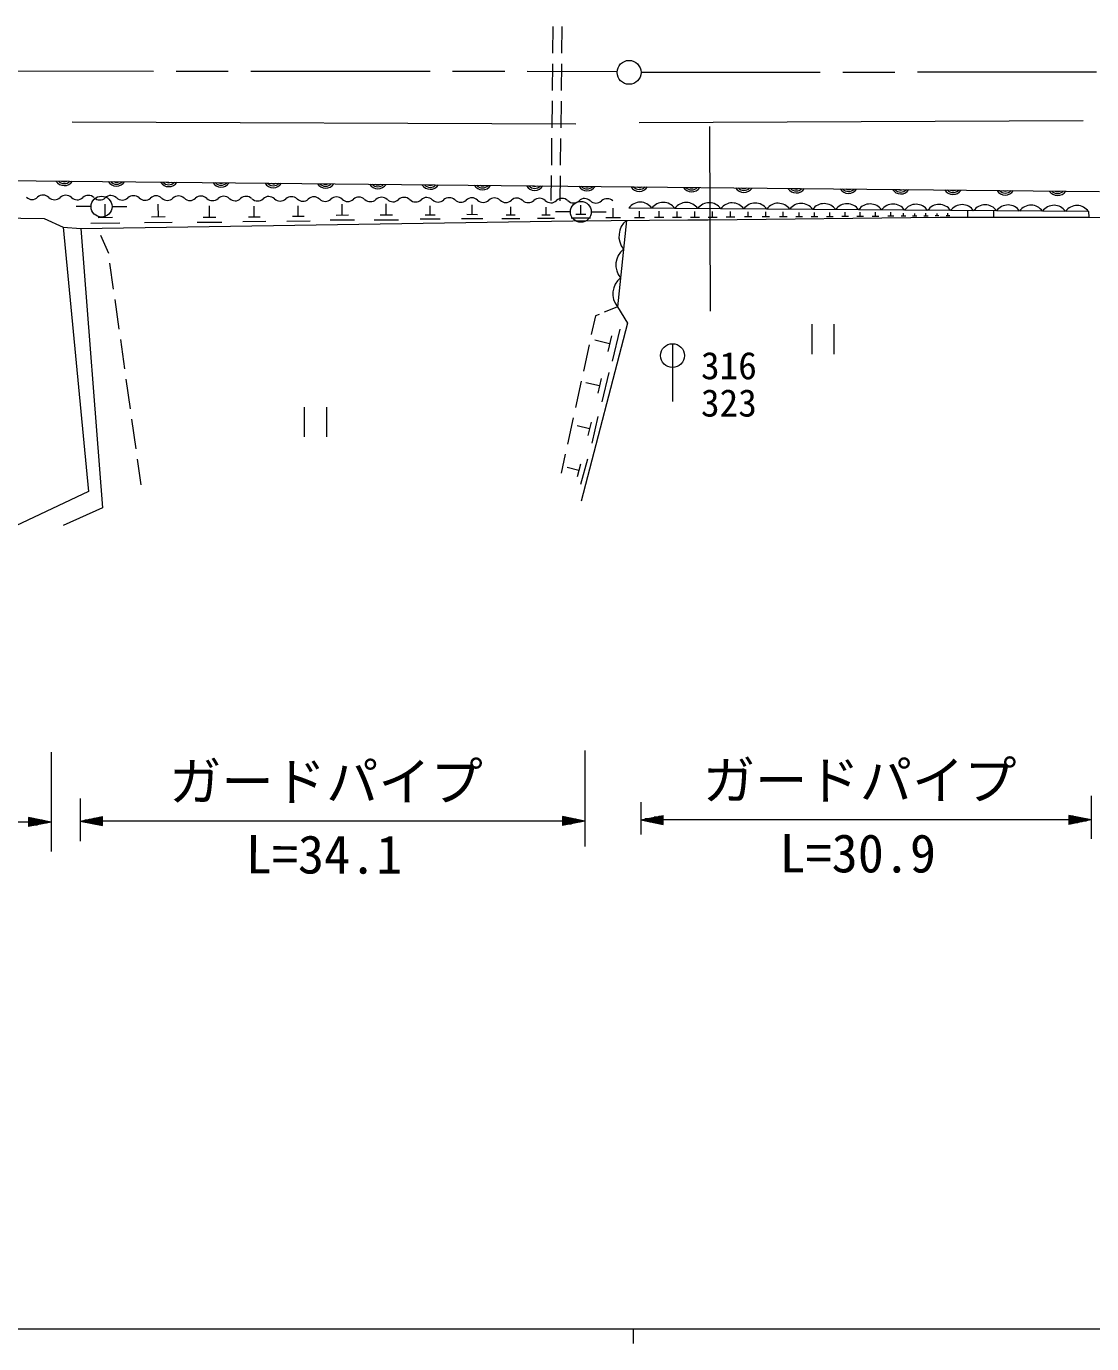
# Model space of a CAD drawing. Units: millimetres, scale not verified. Extents: x 40000 to 680000, y 20000 to 380000.
# Drawn here: x 227392 to 298700, y 204000 to 292240 of the extents above; entities that cross this region are included whole.
import ezdxf
from ezdxf.enums import TextEntityAlignment as Align

# ---------------------------------------------------------------- set-up
doc = ezdxf.new("R2010")
doc.units = ezdxf.units.MM
doc.header["$LTSCALE"] = 1000
doc.linetypes.add('CHAIN', pattern=[18.5, 12, -1.5, 3.5, -1.5])
for name, color, linetype, lineweight in [('M-BGD', 7, 'Continuous', 13), ('M-BMK', 2, 'CHAIN', 13), ('M-BMK-SRVR', 3, 'Continuous', 13), ('M-STR-HTXT', 7, 'Continuous', 13), ('M-STR-STRD', 7, 'Continuous', 13), ('M-TTL-BAND', 7, 'Continuous', 13)]:
    doc.layers.add(name, color=color, linetype=linetype, lineweight=lineweight)
doc.styles.add('ＭＳ ゴシック', font='')
doc.styles.get('ＭＳ ゴシック').set_extended_font_data('MS Gothic')

msp = doc.modelspace()

# ---------------------------------------------------------------- linework, layer by layer
at = {"layer": 'M-BGD'}
for p, q in [((262642, 292240), (262621, 290440)), ((263244, 292235), (263223, 290436)), ((262612, 289740), (262591, 287940)), ((263215, 289736), (263194, 287936)), ((262583, 287240), (262562, 285440)), ((263186, 287236), (263164, 285436)), ((262554, 284740), (262533, 282940)), ((263156, 284736), (263135, 282936)), ((225821, 281911), (299220, 281177)), ((262524, 282240), (262505, 280566)), ((263127, 282236), (263107, 280562)), ((231724, 280164), (230724, 280164)), ((232673, 279428), (232665, 280325)), ((233124, 280164), (234124, 280164)), ((236226, 279466), (236218, 280327)), ((239648, 279436), (239641, 280216)), ((242649, 279462), (242642, 280190)), ((245595, 279497), (245588, 280225)), ((248541, 279579), (248533, 280338)), ((251486, 279585), (251479, 280343)), ((254428, 279591), (254429, 280219)), ((257235, 279626), (257237, 280291)), ((259816, 279592), (259817, 280155)), ((262176, 279598), (262177, 280135)), ((263809, 279813), (262809, 279813)), ((264508, 279646), (264510, 280255)), ((265209, 279813), (266209, 279813)), ((266674, 279405), (266675, 280051)), ((298492, 279833), (267720, 280067)), ((268442, 279420), (268442, 279866)), ((269751, 279427), (269752, 279851)), ((270954, 279433), (270955, 279836)), ((272142, 279440), (272143, 279842)), ((273329, 279446), (273330, 279848)), ((274517, 279452), (274518, 279840)), ((275707, 279480), (275707, 279818)), ((276893, 279481), (276894, 279816)), ((278059, 279482), (278059, 279817)), ((279129, 279483), (279129, 279775)), ((280154, 279484), (280155, 279776)), ((281180, 279486), (281180, 279778)), ((282205, 279499), (282206, 279791)), ((283204, 279495), (283205, 279787)), ((284230, 279509), (284230, 279801)), ((285255, 279523), (285256, 279795)), ((286108, 279524), (286108, 279728)), ((287607, 279533), (287607, 279726)), ((289077, 279558), (289078, 279725)), ((290400, 279895), (290400, 279457)), ((292120, 279881), (292120, 279457)), ((298492, 279833), (298519, 279457)), ((198148, 279676), (228589, 279373)), ((228589, 279373), (229854, 278779)), ((231039, 278695), (263975, 279203)), ((233638, 279052), (231716, 279035)), ((233154, 279432), (232193, 279424)), ((237151, 279105), (235307, 279089)), ((236687, 279470), (235765, 279462)), ((240486, 279109), (238815, 279095)), ((240066, 279440), (239230, 279433)), ((243432, 279157), (241872, 279144)), ((243039, 279466), (242259, 279459)), ((246378, 279191), (244818, 279178)), ((245985, 279500), (245205, 279493)), ((249357, 279260), (247729, 279246)), ((248947, 279582), (248134, 279575)), ((252301, 279267), (250677, 279253)), ((251892, 279589), (251080, 279582)), ((255100, 279320), (253755, 279324)), ((254765, 279590), (254092, 279592)), ((257947, 279339), (256522, 279343)), ((257592, 279625), (256879, 279627)), ((260418, 279349), (259211, 279352)), ((260117, 279591), (259514, 279593)), ((262751, 279366), (261600, 279369)), ((262464, 279597), (261889, 279599)), ((265160, 279383), (263855, 279387)), ((263975, 279203), (271679, 279287)), ((264835, 279645), (264182, 279647)), ((267158, 279403), (266189, 279406)), ((267561, 279242), (266955, 273462)), ((268777, 279419), (268106, 279420)), ((270069, 279426), (269434, 279428)), ((271256, 279433), (270652, 279434)), ((271679, 279287), (273034, 279287)), ((272444, 279439), (271840, 279440)), ((273632, 279445), (273027, 279446)), ((273034, 279287), (288528, 279457)), ((274808, 279451), (274226, 279453)), ((275960, 279479), (275453, 279481)), ((277145, 279481), (276642, 279482)), ((278310, 279481), (277807, 279482)), ((279348, 279482), (278910, 279484)), ((280373, 279484), (279935, 279485)), ((281399, 279485), (280961, 279486)), ((282424, 279499), (281986, 279500)), ((283423, 279494), (282985, 279495)), ((284449, 279508), (284011, 279509)), ((285460, 279522), (285051, 279523)), ((286261, 279523), (285954, 279524)), ((287006, 279521), (286718, 279521)), ((286862, 279521), (286862, 279713)), ((287751, 279533), (287462, 279534)), ((288477, 279545), (288227, 279546)), ((288352, 279546), (288352, 279712)), ((288528, 279457), (290306, 279457)), ((289202, 279558), (288952, 279558)), ((290306, 279457), (291999, 279457)), ((291999, 279457), (298519, 279457)), ((298519, 279457), (299923, 279425)), ((229854, 278779), (231039, 278695)), ((229854, 278779), (231547, 261084)), ((231039, 278695), (232479, 259983)), ((232363, 278255), (232881, 277043)), ((232965, 276371), (233209, 274639)), ((233307, 273946), (233586, 271966)), ((265483, 272847), (265210, 271590)), ((265725, 272947), (265483, 272847)), ((266911, 273436), (266074, 273091)), ((266955, 273462), (267628, 272367)), ((267628, 272367), (264530, 260440)), ((267111, 271952), (266614, 269816)), ((279976, 272282), (279976, 270282)), ((281476, 270282), (281476, 272282)), ((233684, 271272), (233963, 269292)), ((265061, 270906), (264679, 269147)), ((266435, 270983), (265438, 271214)), ((266559, 271517), (266311, 270449)), ((234060, 268599), (234339, 266618)), ((264530, 268463), (264148, 266704)), ((265758, 268152), (264841, 268364)), ((265872, 268643), (265644, 267660)), ((266380, 269043), (265923, 267078)), ((245995, 266734), (245995, 264734)), ((247495, 264734), (247495, 266734)), ((234437, 265925), (234716, 263945)), ((263999, 266020), (263617, 264261)), ((265191, 265734), (264984, 264843)), ((265651, 266097), (265237, 264314)), ((265087, 265288), (264255, 265481)), ((234813, 263252), (235057, 261520)), ((263468, 263577), (263195, 262319)), ((264945, 263241), (264494, 261555)), ((264382, 262488), (263595, 262698)), ((264495, 262910), (264270, 262066)), ((231547, 261084), (224181, 257613)), ((232479, 259983), (229854, 258798))]:
    msp.add_line(p, q, dxfattribs=at)
for centre in [(232424, 280164), (264509, 279813)]:
    msp.add_circle(centre, 700, dxfattribs=at)
for centre, radius, start, end in [((229925, 282225), 654, 212.20605, 326.64789), ((229925, 282225), 523, 222.01729, 316.83665), ((229925, 282225), 392, 243.89374, 294.9602), ((233425, 282190), 654, 212.20605, 326.64789), ((233425, 282190), 523, 222.01729, 316.83665), ((233425, 282190), 392, 243.89374, 294.9602), ((236924, 282155), 654, 212.20605, 326.64789), ((236924, 282155), 523, 222.01729, 316.83665), ((236924, 282155), 392, 243.89374, 294.9602), ((240424, 282120), 654, 212.20605, 326.64789), ((240424, 282120), 523, 222.01729, 316.83665), ((240424, 282120), 392, 243.89374, 294.9602), ((243924, 282085), 654, 212.20605, 326.64789), ((243924, 282085), 523, 222.01729, 316.83665), ((243924, 282085), 392, 243.89374, 294.9602), ((247424, 282050), 654, 212.20605, 326.64789), ((247424, 282050), 523, 222.01729, 316.83665), ((247424, 282050), 392, 243.89374, 294.9602), ((250924, 282014), 654, 212.20605, 326.64789), ((250924, 282014), 523, 222.01729, 316.83665), ((250924, 282014), 392, 243.89374, 294.9602), ((254424, 281979), 654, 212.20605, 326.64789), ((254424, 281979), 523, 222.01729, 316.83665), ((254424, 281979), 392, 243.89374, 294.9602), ((257923, 281944), 654, 212.20605, 326.64789), ((257923, 281944), 523, 222.01729, 316.83665), ((257923, 281944), 392, 243.89374, 294.9602), ((261423, 281909), 654, 212.20605, 326.64789), ((261423, 281909), 523, 222.01729, 316.83665), ((261423, 281909), 392, 243.89374, 294.9602), ((264923, 281874), 654, 212.20605, 326.64789), ((264923, 281874), 523, 222.01729, 316.83665), ((264923, 281874), 392, 243.89374, 294.9602), ((268423, 281839), 654, 212.20605, 326.64789), ((268423, 281839), 523, 222.01729, 316.83665), ((268423, 281839), 392, 243.89374, 294.9602), ((227774, 281184), 544, 226.0345, 313.24014), ((228519, 280392), 544, 46.0345, 133.24014), ((229284, 281174), 544, 226.0345, 313.24014), ((230029, 280382), 544, 46.0345, 133.24014), ((230794, 281165), 544, 226.0345, 313.24014), ((231539, 280373), 544, 46.0345, 133.24014), ((232304, 281155), 544, 226.0345, 313.24014), ((233049, 280363), 544, 46.0345, 133.24014), ((233814, 281146), 544, 226.0345, 313.24014), ((234559, 280354), 544, 46.0345, 133.24014), ((235324, 281136), 544, 226.0345, 313.24014), ((236069, 280344), 544, 46.0345, 133.24014), ((236834, 281127), 544, 226.0345, 313.24014), ((237579, 280334), 544, 46.0345, 133.24014), ((238344, 281117), 544, 226.0345, 313.24014), ((239089, 280325), 544, 46.0345, 133.24014), ((239854, 281108), 544, 226.0345, 313.24014), ((240599, 280315), 544, 46.0345, 133.24014), ((241364, 281098), 544, 226.0345, 313.24014), ((242109, 280306), 544, 46.0345, 133.24014), ((242873, 281088), 544, 226.0345, 313.24014), ((243618, 280296), 544, 46.0345, 133.24014), ((244383, 281079), 544, 226.0345, 313.24014), ((245128, 280287), 544, 46.0345, 133.24014), ((245893, 281069), 544, 226.0345, 313.24014), ((246638, 280277), 544, 46.0345, 133.24014), ((247403, 281060), 544, 226.0345, 313.24014), ((248148, 280268), 544, 46.0345, 133.24014), ((248913, 281050), 544, 226.0345, 313.24014), ((249658, 280258), 544, 46.0345, 133.24014), ((250423, 281041), 544, 226.0345, 313.24014), ((251168, 280248), 544, 46.0345, 133.24014), ((251933, 281031), 544, 226.0345, 313.24014), ((252678, 280239), 544, 46.0345, 133.24014), ((253443, 281022), 544, 226.0345, 313.24014), ((254188, 280229), 544, 46.0345, 133.24014), ((254953, 281012), 544, 226.0345, 313.24014), ((255698, 280220), 544, 46.0345, 133.24014), ((256463, 281002), 544, 226.0345, 313.24014), ((257208, 280210), 544, 46.0345, 133.24014), ((258718, 280201), 544, 46.0345, 133.24014), ((260228, 280191), 544, 46.0345, 133.24014), ((261738, 280182), 544, 46.0345, 133.24014), ((263248, 280172), 544, 46.0345, 133.24014), ((264758, 280162), 544, 46.0345, 133.24014), ((266268, 280153), 544, 46.0345, 133.24014), ((271923, 281804), 654, 212.20605, 326.64789), ((271923, 281804), 523, 222.01729, 316.83665), ((271923, 281804), 392, 243.89374, 294.9602), ((275422, 281769), 654, 212.20605, 326.64789), ((275422, 281769), 523, 222.01729, 316.83665), ((275422, 281769), 392, 243.89374, 294.9602), ((278922, 281734), 654, 212.20605, 326.64789), ((278922, 281734), 523, 222.01729, 316.83665), ((278922, 281734), 392, 243.89374, 294.9602), ((282422, 281699), 654, 212.20605, 326.64789), ((282422, 281699), 523, 222.01729, 316.83665), ((282422, 281699), 392, 243.89374, 294.9602), ((285922, 281664), 654, 212.20605, 326.64789), ((285922, 281664), 523, 222.01729, 316.83665), ((285922, 281664), 392, 243.89374, 294.9602), ((289422, 281629), 654, 212.20605, 326.64789), ((289422, 281629), 523, 222.01729, 316.83665), ((289422, 281629), 392, 243.89374, 294.9602), ((292922, 281594), 654, 212.20605, 326.64789), ((292922, 281594), 523, 222.01729, 316.83665), ((292922, 281594), 392, 243.89374, 294.9602), ((296421, 281559), 654, 212.20605, 326.64789), ((296421, 281559), 523, 222.01729, 316.83665), ((296421, 281559), 392, 243.89374, 294.9602), ((257973, 280993), 544, 226.0345, 313.24014), ((259483, 280983), 544, 226.0345, 313.24014), ((260993, 280974), 544, 226.0345, 313.24014), ((262503, 280964), 544, 226.0345, 313.24014), ((264013, 280955), 544, 226.0345, 313.24014), ((265523, 280945), 544, 226.0345, 313.24014), ((268485, 279521), 940, 34.62115, 144.50838), ((270024, 279509), 940, 34.62115, 144.50838), ((271563, 279498), 940, 34.62115, 144.50838), ((273101, 279486), 940, 34.62115, 144.50838), ((274640, 279474), 940, 34.62115, 144.50838), ((276178, 279463), 940, 34.62115, 144.50838), ((277717, 279451), 940, 34.62115, 144.50838), ((279256, 279439), 940, 34.62115, 144.50838), ((280794, 279428), 940, 34.62115, 144.50838), ((282333, 279416), 940, 34.62115, 144.50838), ((283871, 279404), 940, 34.62115, 144.50838), ((285410, 279393), 940, 34.62115, 144.50838), ((286949, 279381), 940, 34.62115, 144.50838), ((288487, 279369), 940, 34.62115, 144.50838), ((290026, 279358), 940, 34.62115, 144.50838), ((291564, 279346), 940, 34.62115, 144.50838), ((293103, 279334), 940, 34.62115, 144.50838), ((294641, 279322), 940, 34.62115, 144.50838), ((296180, 279311), 940, 34.62115, 144.50838), ((297719, 279299), 940, 34.62115, 144.50838), ((268428, 278177), 1373, 129.13422, 218.88814), ((268226, 276251), 1373, 129.13422, 218.88814), ((268024, 274324), 1373, 129.13422, 218.88814)]:
    msp.add_arc(centre, radius, start, end, dxfattribs=at)
at = {"layer": 'M-BMK'}
for p, q in [((168411, 289297), (266938, 289222)), ((268535, 289162), (366953, 289277))]:
    msp.add_line(p, q, dxfattribs=at)
at = {"layer": 'M-BMK-SRVR'}
for p, q in [((273119, 285534), (273173, 273164)), ((270643, 270983), (270643, 269383)), ((270643, 269383), (270643, 267105))]:
    msp.add_line(p, q, dxfattribs=at)
for centre in [(267735, 289158), (270643, 270183)]:
    msp.add_circle(centre, 800, dxfattribs=at)
at = {"layer": 'M-STR-HTXT'}
for p, q in [((229041, 243631), (229041, 236956)), ((264772, 243726), (264772, 237295)), ((230998, 240521), (230998, 237648)), ((268524, 240263), (268524, 238112)), ((298665, 240697), (298665, 237810)), ((229041, 238941), (227541, 239241)), ((227541, 239241), (227541, 238641)), ((227841, 239181), (227541, 239181)), ((230998, 239007), (232498, 239307)), ((232498, 239187), (231898, 239187)), ((232198, 239247), (232498, 239247)), ((232498, 238707), (232498, 239307)), ((264772, 239007), (263272, 239307)), ((263272, 239307), (263272, 238707)), ((263572, 239247), (263272, 239247)), ((263272, 239187), (263872, 239187)), ((268524, 239084), (270024, 239384)), ((270024, 239144), (268824, 239144)), ((269124, 239204), (270024, 239204)), ((270024, 239264), (269424, 239264)), ((269724, 239324), (270024, 239324)), ((270024, 238784), (270024, 239384)), ((298665, 239084), (297165, 239384)), ((297165, 239384), (297165, 238784)), ((297465, 239324), (297165, 239324)), ((297165, 239264), (297765, 239264)), ((298065, 239204), (297165, 239204)), ((297165, 239144), (298365, 239144)), ((227541, 238941), (200153, 238941)), ((227541, 239121), (228141, 239121)), ((228441, 239061), (227541, 239061)), ((227541, 239001), (228741, 239001)), ((229041, 238941), (227541, 238641)), ((229041, 238941), (227541, 238941)), ((227541, 238881), (228741, 238881)), ((228441, 238821), (227541, 238821)), ((227541, 238761), (228141, 238761)), ((227841, 238701), (227541, 238701)), ((230998, 239007), (232498, 238707)), ((230998, 239007), (232498, 239007)), ((232498, 239067), (231298, 239067)), ((232498, 238947), (231298, 238947)), ((231598, 239127), (232498, 239127)), ((231598, 238887), (232498, 238887)), ((232498, 238827), (231898, 238827)), ((232198, 238767), (232498, 238767)), ((263272, 239007), (232498, 239007)), ((264172, 239127), (263272, 239127)), ((263272, 239067), (264472, 239067)), ((264772, 239007), (263272, 238707)), ((264772, 239007), (263272, 239007)), ((263272, 238947), (264472, 238947)), ((264172, 238887), (263272, 238887)), ((263272, 238827), (263872, 238827)), ((263572, 238767), (263272, 238767)), ((268524, 239084), (270024, 238784)), ((268524, 239084), (270024, 239084)), ((270024, 239024), (268824, 239024)), ((269124, 238964), (270024, 238964)), ((270024, 238904), (269424, 238904)), ((269724, 238844), (270024, 238844)), ((297165, 239084), (270024, 239084)), ((298665, 239084), (297165, 238784)), ((298665, 239084), (297165, 239084)), ((297165, 239024), (298365, 239024)), ((298065, 238964), (297165, 238964)), ((297165, 238904), (297765, 238904)), ((297465, 238844), (297165, 238844))]:
    msp.add_line(p, q, dxfattribs=at)
at = {"layer": 'M-STR-STRD'}
for p, q in [((298141, 285905), (268422, 285777)), ((264166, 285697), (230460, 285811))]:
    msp.add_line(p, q, dxfattribs=at)
at = {"layer": 'M-TTL-BAND'}
for p, q in [((40000, 205000), (579000, 205000)), ((268000, 205000), (268000, 204000))]:
    msp.add_line(p, q, dxfattribs=at)

# ---------------------------------------------------------------- texts
at = {"layer": 'M-BMK-SRVR', "style": 'ＭＳ ゴシック'}
for s, p in [('316', (274419, 269515)), ('323', (274419, 267015))]:
    msp.add_text(s, height=1833, dxfattribs=at).set_placement(p, align=Align.MIDDLE_CENTER)
at = {"layer": 'M-STR-HTXT', "style": 'ＭＳ ゴシック'}
for p in [(236949, 239606), (272675, 239683)]:
    msp.add_text('ガードパイプ', height=2566, dxfattribs=at).set_placement(p, align=Align.BOTTOM_LEFT)
for s, p in [('L=34.1', (242078, 234729)), ('L=30.9', (277804, 234806))]:
    msp.add_text(s, height=2566, rotation=359.903, dxfattribs=at).set_placement(p, align=Align.BOTTOM_LEFT)

doc.saveas('drawing.dxf')
